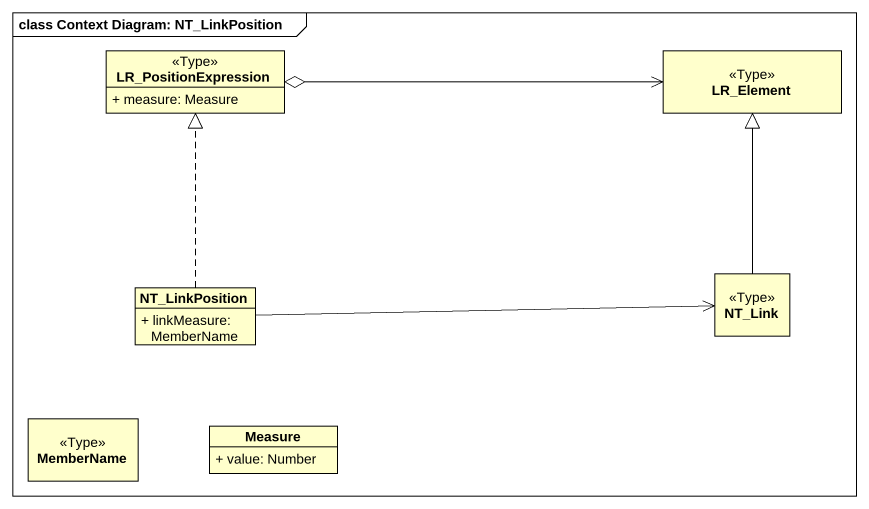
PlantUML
@startuml
mainframe class Context Diagram: NT_LinkPosition
hide circle
hide empty members
skinparam classAttributeIconSize 0
class LR_PositionExpression <<Type>> {
  + measure: Measure
}
class LR_Element <<Type>>
class NT_LinkPosition {
  + linkMeasure: MemberName
}
class NT_Link <<Type>>
class MemberName <<Type>>
class Measure {
  + value: Number
}
LR_Element <-left-o LR_PositionExpression
NT_LinkPosition .up.|> LR_PositionExpression
NT_LinkPosition -right-> NT_Link
NT_Link -up-|> LR_Element
@enduml
